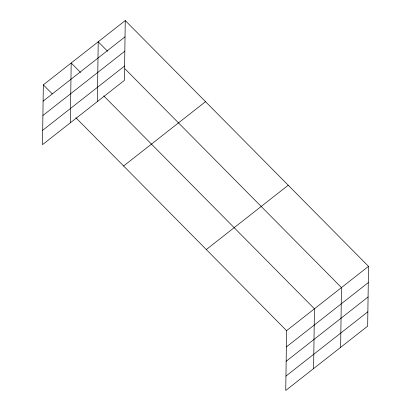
<?xml version="1.0" encoding="UTF-8"?>
<svg xmlns="http://www.w3.org/2000/svg" width="411" height="411" viewBox="0 0 411 411"><rect width="100%" height="100%" fill="white"/><g stroke="black" fill="none" stroke-linecap="round" stroke-linejoin="round"><path stroke-width="0.62" d="M43.33 84.866L42.497 144.651L124.415 80.335L125.252 20.55L43.33 84.866L52.254 93.878M70.348 122.786L71.185 62.996L80.551 72.459M97.381 101.558L98.219 41.773L107.584 51.236M75.886 117.762L286.585 330.665L285.748 390.45L367.67 326.134L368.503 266.349L125.252 20.55M313.603 368.585L314.436 308.795L103.742 95.891M340.637 347.362L341.469 287.572L124.975 68.812M43.104 101.142L125.026 36.831M42.903 115.501L124.821 51.185M42.698 130.292L124.615 65.981M123.603 165.977L205.526 101.666M206.312 249.549L288.229 185.238M286.585 330.665L368.503 266.349M286.354 346.941L368.277 282.629M286.154 361.3L368.076 296.983M285.948 376.091L367.871 311.779"/></g></svg>
